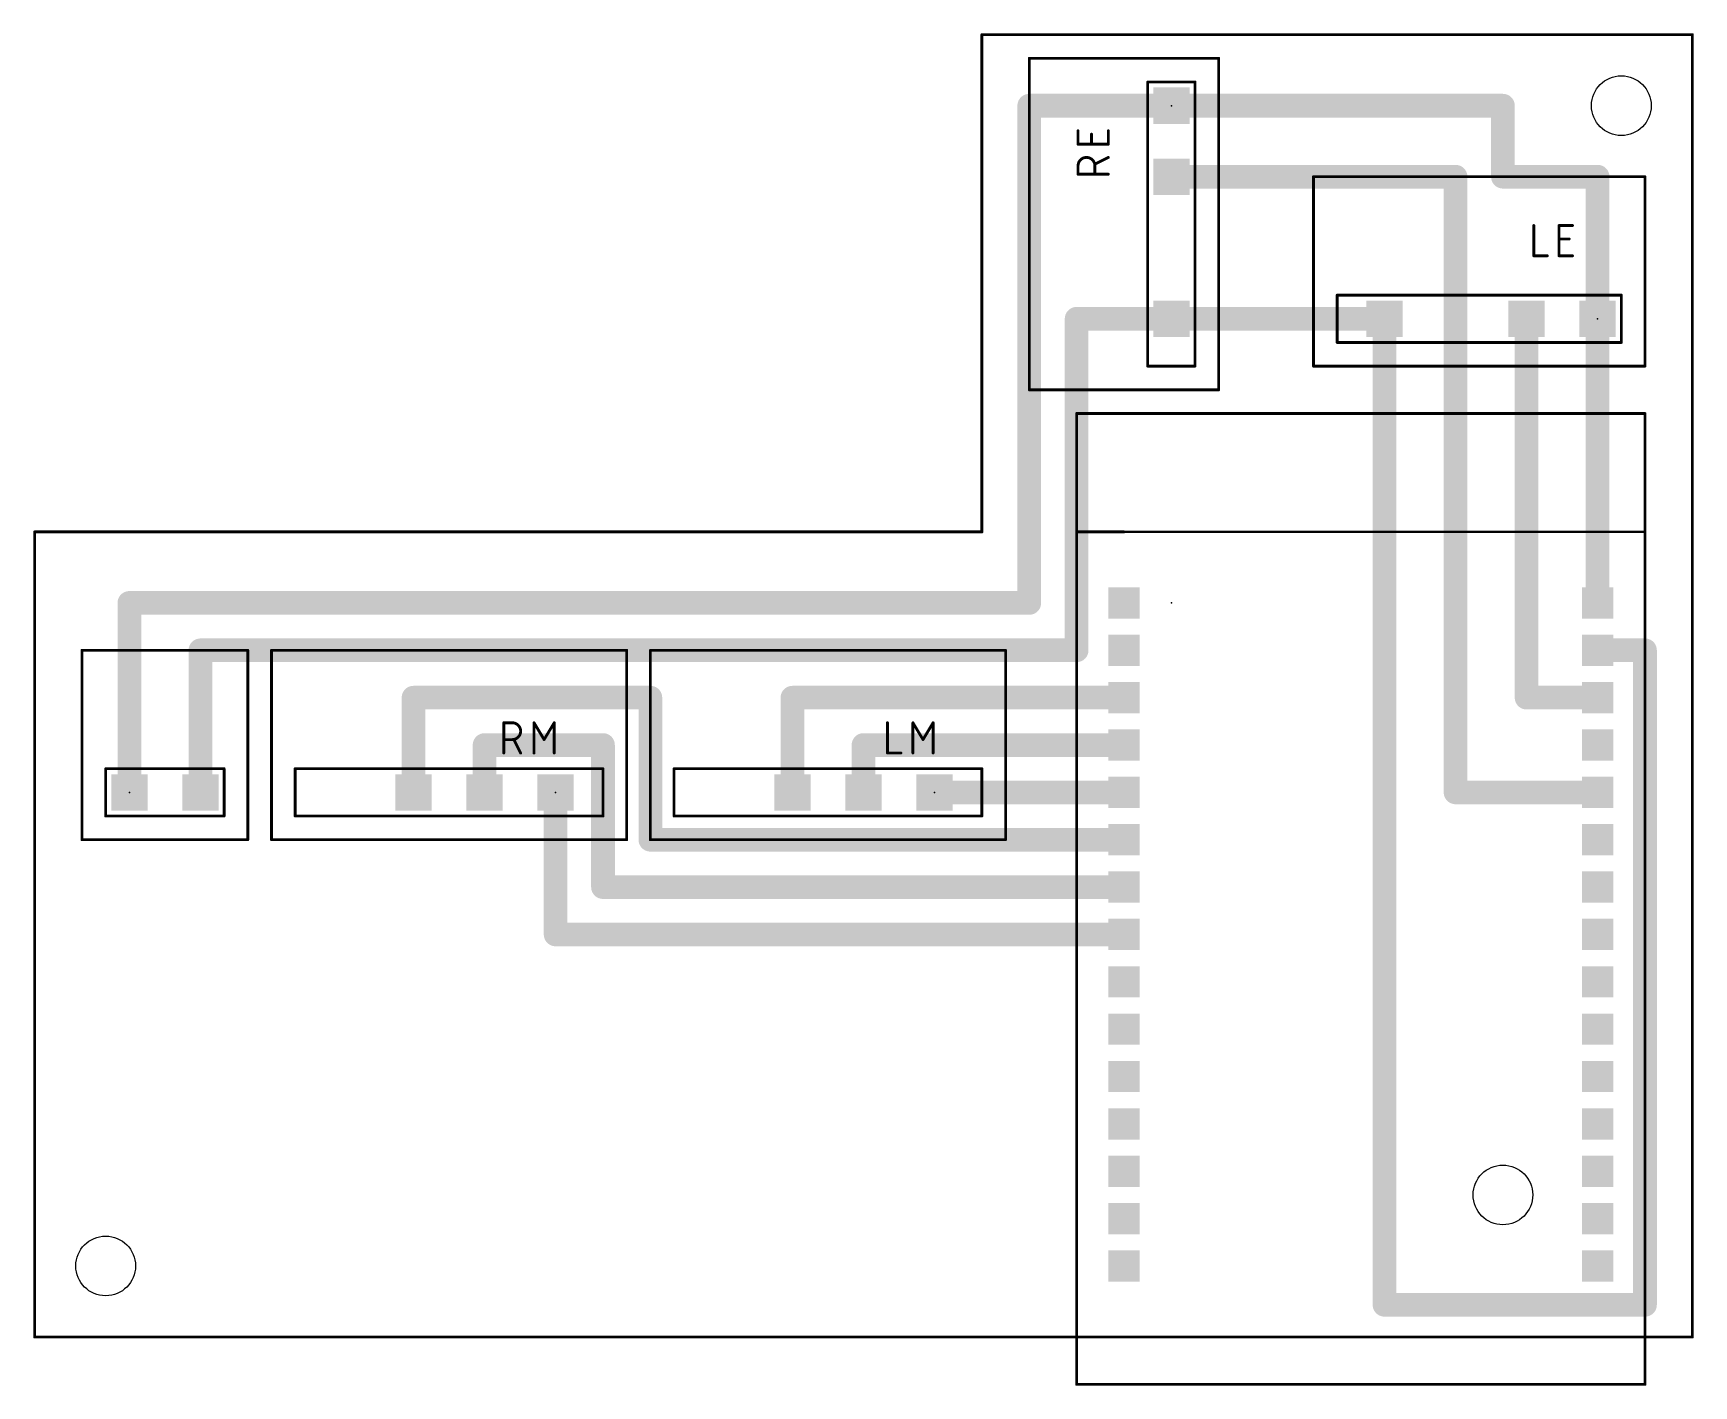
# Model space of a CAD drawing. Extents: x -0.1 to 89, y -2.6 to 69.9.
import ezdxf

# ---------------------------------------------------------------- set-up
doc = ezdxf.new("R2010")
doc.units = 0
for name, color, linetype in [('16', 132, 'CONTINUOUS'), ('17', 110, 'CONTINUOUS'), ('20', 31, 'CONTINUOUS'), ('21', 253, 'CONTINUOUS'), ('23', 53, 'CONTINUOUS')]:
    doc.layers.add(name, color=color, linetype=linetype)

# ---------------------------------------------------------------- blocks, each defined once
blk = doc.blocks.new('SQUAREP')
blk.add_solid([(-0.5, -0.5), (0.5, -0.5), (-0.5, 0.5), (0.5, 0.5)])

msp = doc.modelspace()

# ---------------------------------------------------------------- linework, layer by layer
at = {"layer": '16', "const_width": 1.27}
for points in [[(53.34, 39.37), (53.34, 66.04)], [(53.34, 66.04), (60.96, 66.04)], [(78.74, 66.04), (60.96, 66.04)], [(78.74, 62.23), (78.74, 66.04)], [(76.2, 62.23), (60.96, 62.23)], [(76.2, 29.21), (76.2, 62.23)], [(83.82, 62.23), (78.74, 62.23)], [(83.82, 54.61), (83.82, 62.23)], [(55.88, 36.83), (55.88, 54.61)], [(55.88, 54.61), (60.96, 54.61)], [(60.96, 54.61), (72.39, 54.61)], [(72.39, 54.61), (72.39, 1.7272)], [(80.01, 54.61), (80.01, 34.29)], [(83.82, 39.37), (83.82, 54.61)], [(5.08, 29.21), (5.08, 39.37)], [(5.08, 39.37), (53.34, 39.37)], [(8.89, 29.21), (8.89, 36.83)], [(8.89, 36.83), (55.88, 36.83)], [(83.82, 36.83), (86.36, 36.83)], [(86.36, 36.83), (86.36, 1.7272)], [(20.32, 29.21), (20.32, 34.29)], [(20.32, 34.29), (33.02, 34.29)], [(33.02, 34.29), (33.02, 26.67)], [(40.64, 29.21), (40.64, 34.29)], [(40.64, 34.29), (58.42, 34.29)], [(80.01, 34.29), (83.82, 34.29)], [(24.13, 29.21), (24.13, 31.75)], [(24.13, 31.75), (30.48, 31.75)], [(30.48, 31.75), (30.48, 24.13)], [(44.45, 29.21), (44.45, 31.75)], [(44.45, 31.75), (58.42, 31.75)], [(27.94, 29.21), (27.94, 21.59)], [(48.26, 29.21), (58.42, 29.21)], [(83.82, 29.21), (76.2, 29.21)], [(33.02, 26.67), (58.42, 26.67)], [(30.48, 24.13), (58.42, 24.13)], [(27.94, 21.59), (58.42, 21.59)], [(86.36, 1.7272), (72.39, 1.7272)]]:
    msp.add_lwpolyline(points, dxfattribs=at)
at = {"layer": '16', "const_width": 0.635}
for points in [[(53.6575, 66.04, 1), (53.0225, 66.04)], [(53.34, 66.3575, 1), (53.34, 65.7225)], [(60.96, 66.3575, 1), (60.96, 65.7225)], [(60.96, 65.7225, 1), (60.96, 66.3575)], [(79.0575, 66.04, 1), (78.4225, 66.04)], [(78.74, 65.7225, 1), (78.74, 66.3575)], [(60.96, 62.5475, 1), (60.96, 61.9125)], [(76.5175, 62.23, 1), (75.8825, 62.23)], [(76.2, 61.9125, 1), (76.2, 62.5475)], [(78.74, 62.5475, 1), (78.74, 61.9125)], [(78.4225, 62.23, 1), (79.0575, 62.23)], [(84.1375, 62.23, 1), (83.5025, 62.23)], [(83.82, 61.9125, 1), (83.82, 62.5475)], [(56.1975, 54.61, 1), (55.5625, 54.61)], [(55.88, 54.9275, 1), (55.88, 54.2925)], [(60.96, 54.9275, 1), (60.96, 54.2925)], [(60.96, 54.2925, 1), (60.96, 54.9275)], [(72.7075, 54.61, 1), (72.0725, 54.61)], [(72.39, 54.2925, 1), (72.39, 54.9275)], [(80.3275, 54.61, 1), (79.6925, 54.61)], [(84.1375, 54.61, 1), (83.5025, 54.61)], [(83.5025, 54.61, 1), (84.1375, 54.61)], [(5.3975, 39.37, 1), (4.7625, 39.37)], [(5.08, 39.6875, 1), (5.08, 39.0525)], [(53.0225, 39.37, 1), (53.6575, 39.37)], [(53.34, 39.0525, 1), (53.34, 39.6875)], [(83.5025, 39.37, 1), (84.1375, 39.37)], [(9.2075, 36.83, 1), (8.5725, 36.83)], [(8.89, 37.1475, 1), (8.89, 36.5125)], [(55.88, 36.5125, 1), (55.88, 37.1475)], [(83.82, 37.1475, 1), (83.82, 36.5125)], [(86.6775, 36.83, 1), (86.0425, 36.83)], [(86.36, 36.5125, 1), (86.36, 37.1475)], [(55.5625, 36.83, 1), (56.1975, 36.83)], [(20.6375, 34.29, 1), (20.0025, 34.29)], [(20.32, 34.6075, 1), (20.32, 33.9725)], [(33.3375, 34.29, 1), (32.7025, 34.29)], [(33.02, 33.9725, 1), (33.02, 34.6075)], [(40.9575, 34.29, 1), (40.3225, 34.29)], [(40.64, 34.6075, 1), (40.64, 33.9725)], [(58.42, 33.9725, 1), (58.42, 34.6075)], [(80.01, 34.6075, 1), (80.01, 33.9725)], [(83.82, 33.9725, 1), (83.82, 34.6075)], [(79.6925, 34.29, 1), (80.3275, 34.29)], [(24.4475, 31.75, 1), (23.8125, 31.75)], [(24.13, 32.0675, 1), (24.13, 31.4325)], [(30.7975, 31.75, 1), (30.1625, 31.75)], [(30.48, 31.4325, 1), (30.48, 32.0675)], [(44.7675, 31.75, 1), (44.1325, 31.75)], [(44.45, 32.0675, 1), (44.45, 31.4325)], [(58.42, 31.4325, 1), (58.42, 32.0675)], [(4.7625, 29.21, 1), (5.3975, 29.21)], [(8.5725, 29.21, 1), (9.2075, 29.21)], [(20.0025, 29.21, 1), (20.6375, 29.21)], [(23.8125, 29.21, 1), (24.4475, 29.21)], [(28.2575, 29.21, 1), (27.6225, 29.21)], [(40.3225, 29.21, 1), (40.9575, 29.21)], [(44.1325, 29.21, 1), (44.7675, 29.21)], [(48.26, 29.5275, 1), (48.26, 28.8925)], [(58.42, 28.8925, 1), (58.42, 29.5275)], [(76.2, 29.5275, 1), (76.2, 28.8925)], [(75.8825, 29.21, 1), (76.5175, 29.21)], [(83.82, 28.8925, 1), (83.82, 29.5275)], [(33.02, 26.9875, 1), (33.02, 26.3525)], [(32.7025, 26.67, 1), (33.3375, 26.67)], [(58.42, 26.3525, 1), (58.42, 26.9875)], [(30.48, 24.4475, 1), (30.48, 23.8125)], [(30.1625, 24.13, 1), (30.7975, 24.13)], [(58.42, 23.8125, 1), (58.42, 24.4475)], [(27.94, 21.9075, 1), (27.94, 21.2725)], [(27.6225, 21.59, 1), (28.2575, 21.59)], [(58.42, 21.2725, 1), (58.42, 21.9075)], [(72.39, 2.0447, 1), (72.39, 1.4097)], [(72.0725, 1.7272, 1), (72.7075, 1.7272)], [(86.0425, 1.7272, 1), (86.6775, 1.7272)], [(86.36, 1.4097, 1), (86.36, 2.0447)]]:
    msp.add_lwpolyline(points, format="xyb", dxfattribs=at)
at = {"layer": '20', "const_width": 0.1524}
for points in [[(50.8, 43.18), (50.8, 69.85)], [(50.8, 69.85), (88.9, 69.85)], [(88.9, 69.85), (88.9, 0)], [(0, 0), (0, 43.18)], [(0, 43.18), (50.8, 43.18)], [(88.9, 0), (0, 0)]]:
    msp.add_lwpolyline(points, dxfattribs=at)
at = {"layer": '20', "const_width": 0.0762}
for points in [[(50.8381, 69.85, 1), (50.7619, 69.85)], [(50.8, 69.8881, 1), (50.8, 69.8119)], [(88.9381, 69.85, 1), (88.8619, 69.85)], [(88.9, 69.8119, 1), (88.9, 69.8881)], [(0.0381, 43.18, 1), (-0.0381, 43.18)], [(0, 43.2181, 1), (0, 43.1419)], [(50.7619, 43.18, 1), (50.8381, 43.18)], [(50.8, 43.1419, 1), (50.8, 43.2181)], [(0, 0.0381, 1), (0, -0.0381)], [(-0.0381, 0, 1), (0.0381, 0)], [(88.8619, 0, 1), (88.9381, 0)], [(88.9, -0.0381, 1), (88.9, 0.0381)]]:
    msp.add_lwpolyline(points, format="xyb", dxfattribs=at)
at = {"layer": '20'}
for centre in [(85.09, 66.04), (78.74, 7.62), (3.81, 3.81)]:
    msp.add_circle(centre, 1.6, dxfattribs=at)
at = {"layer": '21'}
for points, const_width in [([(63.5, 68.58), (53.34, 68.58)], 0.1524), ([(53.34, 68.58), (53.34, 50.8)], 0.1524), ([(63.5, 68.58), (63.5, 50.8)], 0.1524), ([(59.69, 52.07), (59.69, 67.31)], 0.1524), ([(59.69, 67.31), (62.23, 67.31)], 0.1524), ([(62.23, 67.31), (62.23, 52.07)], 0.1524), ([(55.9562, 63.9713), (55.9562, 64.6938)], 0.1524), ([(56.6787, 63.9713), (56.6787, 64.5132)], 0.1524), ([(57.5818, 64.6938), (57.5818, 63.9713)], 0.1524), ([(57.5818, 63.9713), (55.9562, 63.9713)], 0.1524), ([(57.5818, 63.2654), (56.8593, 62.9041)], 0.1524), ([(55.9562, 62.3623), (55.9562, 62.8138)], 0.1524), ([(57.5818, 62.3623), (55.9562, 62.3623)], 0.1524), ([(56.8593, 62.8138), (56.8593, 62.3623)], 0.1524), ([(86.36, 62.23), (68.58, 62.23)], 0.1524), ([(68.58, 52.07), (68.58, 62.23)], 0.1524), ([(86.36, 52.07), (86.36, 62.23)], 0.1524), ([(80.3966, 59.6138), (80.3966, 57.9882)], 0.1524), ([(81.7513, 57.9882), (81.7513, 59.6138)], 0.1524), ([(81.7513, 59.6138), (82.4738, 59.6138)], 0.1524), ([(81.7513, 58.8913), (82.2932, 58.8913)], 0.1524), ([(80.3966, 57.9882), (81.1191, 57.9882)], 0.1524), ([(82.4738, 57.9882), (81.7513, 57.9882)], 0.1524), ([(69.85, 53.34), (69.85, 55.88)], 0.1524), ([(69.85, 55.88), (85.09, 55.88)], 0.1524), ([(85.09, 55.88), (85.09, 53.34)], 0.1524), ([(85.09, 53.34), (69.85, 53.34)], 0.1524), ([(62.23, 52.07), (59.69, 52.07)], 0.1524), ([(86.36, 52.07), (68.58, 52.07)], 0.1524), ([(63.5, 50.8), (53.34, 50.8)], 0.1524), ([(86.36, 49.53), (55.88, 49.53)], 0.1524), ([(55.88, 49.53), (55.88, 43.18)], 0.1524), ([(86.36, 0), (86.36, 49.53)], 0.1524), ([(58.42, 43.18), (55.88, 43.18)], 0.1524), ([(55.88, 43.18), (55.88, 0)], 0.1524), ([(58.42, 43.18), (86.36, 43.18)], 0.127), ([(86.36, 43.18), (86.36, 0)], 0.127), ([(11.43, 36.83), (2.54, 36.83)], 0.1524), ([(2.54, 36.83), (2.54, 26.67)], 0.1524), ([(11.43, 36.83), (11.43, 26.67)], 0.1524), ([(31.75, 36.83), (12.7, 36.83)], 0.1524), ([(12.7, 26.67), (12.7, 36.83)], 0.1524), ([(31.75, 26.67), (31.75, 36.83)], 0.1524), ([(52.07, 36.83), (33.02, 36.83)], 0.1524), ([(33.02, 26.67), (33.02, 36.83)], 0.1524), ([(52.07, 26.67), (52.07, 36.83)], 0.1524), ([(25.1601, 31.3182), (25.1601, 32.9438)], 0.1524), ([(25.1601, 32.9438), (25.6117, 32.9438)], 0.1524), ([(26.7801, 31.3182), (26.7801, 32.9438)], 0.1524), ([(26.7801, 32.9438), (27.3219, 32.0407)], 0.1524), ([(27.3219, 32.0407), (27.8638, 32.9438)], 0.1524), ([(27.8638, 32.9438), (27.8638, 31.3182)], 0.1524), ([(45.7344, 32.9438), (45.7344, 31.3182)], 0.1524), ([(47.1001, 31.3182), (47.1001, 32.9438)], 0.1524), ([(47.1001, 32.9438), (47.6419, 32.0407)], 0.1524), ([(47.6419, 32.0407), (48.1838, 32.9438)], 0.1524), ([(48.1838, 32.9438), (48.1838, 31.3182)], 0.1524), ([(25.6117, 32.0407), (25.1601, 32.0407)], 0.1524), ([(26.0632, 31.3182), (25.702, 32.0407)], 0.1524), ([(45.7344, 31.3182), (46.4569, 31.3182)], 0.1524), ([(3.81, 30.48), (3.81, 27.94)], 0.1524), ([(10.16, 30.48), (3.81, 30.48)], 0.1524), ([(10.16, 27.94), (10.16, 30.48)], 0.1524), ([(30.48, 30.48), (13.97, 30.48)], 0.1524), ([(13.97, 27.94), (13.97, 30.48)], 0.1524), ([(30.48, 27.94), (30.48, 30.48)], 0.1524), ([(50.8, 30.48), (34.29, 30.48)], 0.1524), ([(34.29, 27.94), (34.29, 30.48)], 0.1524), ([(50.8, 27.94), (50.8, 30.48)], 0.1524), ([(3.81, 27.94), (10.16, 27.94)], 0.1524), ([(13.97, 27.94), (30.48, 27.94)], 0.1524), ([(34.29, 27.94), (50.8, 27.94)], 0.1524), ([(2.54, 26.67), (11.43, 26.67)], 0.1524), ([(12.7, 26.67), (31.75, 26.67)], 0.1524), ([(33.02, 26.67), (52.07, 26.67)], 0.1524), ([(55.88, 0), (58.42, 0)], 0.1524), ([(55.88, 0), (55.88, -2.54)], 0.1524), ([(86.36, 0), (58.42, 0)], 0.127), ([(86.36, -2.54), (86.36, 0)], 0.1524), ([(55.88, -2.54), (86.36, -2.54)], 0.1524)]:
    msp.add_lwpolyline(points, dxfattribs=dict(at, const_width=const_width))
for points, const_width in [([(53.34, 68.6181, 1), (53.34, 68.5419)], 0.0762), ([(53.3781, 68.58, 1), (53.3019, 68.58)], 0.0762), ([(63.5381, 68.58, 1), (63.4619, 68.58)], 0.0762), ([(63.5, 68.5419, 1), (63.5, 68.6181)], 0.0762), ([(59.7281, 67.31, 1), (59.6519, 67.31)], 0.0762), ([(59.69, 67.3481, 1), (59.69, 67.2719)], 0.0762), ([(62.2681, 67.31, 1), (62.1919, 67.31)], 0.0762), ([(62.23, 67.2719, 1), (62.23, 67.3481)], 0.0762), ([(55.9943, 64.6938, 1), (55.9181, 64.6938)], 0.0762), ([(56.7168, 64.5132, 1), (56.6406, 64.5132)], 0.0762), ([(57.6199, 64.6938, 1), (57.5437, 64.6938)], 0.0762), ([(55.9562, 64.0094, 1), (55.9562, 63.9332)], 0.0762), ([(55.9181, 63.9713, 1), (55.9943, 63.9713)], 0.0762), ([(56.8593, 62.8138, 1), (55.9562, 62.8138)], 0.1524), ([(56.6406, 63.9713, 1), (56.7168, 63.9713)], 0.0762), ([(57.5437, 63.9713, 1), (57.6199, 63.9713)], 0.0762), ([(57.5988, 63.2313, 1), (57.5648, 63.2994)], 0.0762), ([(57.5818, 63.9332, 1), (57.5818, 64.0094)], 0.0762), ([(55.9943, 62.8138, 1), (55.9181, 62.8138)], 0.0762), ([(55.9181, 62.8138, 1), (55.9943, 62.8138)], 0.0762), ([(55.9562, 62.4004, 1), (55.9562, 62.3242)], 0.0762), ([(55.9181, 62.3623, 1), (55.9943, 62.3623)], 0.0762), ([(56.8974, 62.8138, 1), (56.8212, 62.8138)], 0.0762), ([(56.8212, 62.8138, 1), (56.8974, 62.8138)], 0.0762), ([(56.8212, 62.3623, 1), (56.8974, 62.3623)], 0.0762), ([(56.8423, 62.9382, 1), (56.8764, 62.8701)], 0.0762), ([(57.5818, 62.3242, 1), (57.5818, 62.4004)], 0.0762), ([(68.58, 62.2681, 1), (68.58, 62.1919)], 0.0762), ([(68.6181, 62.23, 1), (68.5419, 62.23)], 0.0762), ([(86.3981, 62.23, 1), (86.3219, 62.23)], 0.0762), ([(86.36, 62.1919, 1), (86.36, 62.2681)], 0.0762), ([(80.4347, 59.6138, 1), (80.3585, 59.6138)], 0.0762), ([(81.7894, 59.6138, 1), (81.7132, 59.6138)], 0.0762), ([(81.7513, 59.6519, 1), (81.7513, 59.5757)], 0.0762), ([(82.4738, 59.5757, 1), (82.4738, 59.6519)], 0.0762), ([(81.7513, 58.9294, 1), (81.7513, 58.8532)], 0.0762), ([(82.2932, 58.8532, 1), (82.2932, 58.9294)], 0.0762), ([(80.3966, 58.0263, 1), (80.3966, 57.9501)], 0.0762), ([(80.3585, 57.9882, 1), (80.4347, 57.9882)], 0.0762), ([(81.1191, 57.9501, 1), (81.1191, 58.0263)], 0.0762), ([(81.7513, 58.0263, 1), (81.7513, 57.9501)], 0.0762), ([(81.7132, 57.9882, 1), (81.7894, 57.9882)], 0.0762), ([(82.4738, 57.9501, 1), (82.4738, 58.0263)], 0.0762), ([(69.8881, 55.88, 1), (69.8119, 55.88)], 0.0762), ([(69.85, 55.9181, 1), (69.85, 55.8419)], 0.0762), ([(85.1281, 55.88, 1), (85.0519, 55.88)], 0.0762), ([(85.09, 55.8419, 1), (85.09, 55.9181)], 0.0762), ([(69.85, 53.3781, 1), (69.85, 53.3019)], 0.0762), ([(69.8119, 53.34, 1), (69.8881, 53.34)], 0.0762), ([(85.0519, 53.34, 1), (85.1281, 53.34)], 0.0762), ([(85.09, 53.3019, 1), (85.09, 53.3781)], 0.0762), ([(59.69, 52.1081, 1), (59.69, 52.0319)], 0.0762), ([(59.6519, 52.07, 1), (59.7281, 52.07)], 0.0762), ([(62.1919, 52.07, 1), (62.2681, 52.07)], 0.0762), ([(62.23, 52.0319, 1), (62.23, 52.1081)], 0.0762), ([(68.58, 52.1081, 1), (68.58, 52.0319)], 0.0762), ([(68.5419, 52.07, 1), (68.6181, 52.07)], 0.0762), ([(86.3219, 52.07, 1), (86.3981, 52.07)], 0.0762), ([(86.36, 52.0319, 1), (86.36, 52.1081)], 0.0762), ([(53.34, 50.8381, 1), (53.34, 50.7619)], 0.0762), ([(53.3019, 50.8, 1), (53.3781, 50.8)], 0.0762), ([(63.4619, 50.8, 1), (63.5381, 50.8)], 0.0762), ([(63.5, 50.7619, 1), (63.5, 50.8381)], 0.0762), ([(55.88, 49.5681, 1), (55.88, 49.4919)], 0.0762), ([(55.9181, 49.53, 1), (55.8419, 49.53)], 0.0762), ([(86.3981, 49.53, 1), (86.3219, 49.53)], 0.0762), ([(86.36, 49.4919, 1), (86.36, 49.5681)], 0.0762), ([(55.88, 43.2181, 1), (55.88, 43.1419)], 0.0762), ([(55.9181, 43.18, 1), (55.8419, 43.18)], 0.0762), ([(55.8419, 43.18, 1), (55.9181, 43.18)], 0.0762), ([(58.42, 43.2118, 1), (58.42, 43.1482)], 0.0635), ([(58.42, 43.1419, 1), (58.42, 43.2181)], 0.0762), ([(86.3918, 43.18, 1), (86.3282, 43.18)], 0.0635), ([(86.36, 43.1482, 1), (86.36, 43.2118)], 0.0635), ([(2.54, 36.8681, 1), (2.54, 36.7919)], 0.0762), ([(2.5781, 36.83, 1), (2.5019, 36.83)], 0.0762), ([(11.4681, 36.83, 1), (11.3919, 36.83)], 0.0762), ([(11.43, 36.7919, 1), (11.43, 36.8681)], 0.0762), ([(12.7, 36.8681, 1), (12.7, 36.7919)], 0.0762), ([(12.7381, 36.83, 1), (12.6619, 36.83)], 0.0762), ([(31.7881, 36.83, 1), (31.7119, 36.83)], 0.0762), ([(31.75, 36.7919, 1), (31.75, 36.8681)], 0.0762), ([(33.02, 36.8681, 1), (33.02, 36.7919)], 0.0762), ([(33.0581, 36.83, 1), (32.9819, 36.83)], 0.0762), ([(52.1081, 36.83, 1), (52.0319, 36.83)], 0.0762), ([(52.07, 36.7919, 1), (52.07, 36.8681)], 0.0762), ([(25.1982, 32.9438, 1), (25.122, 32.9438)], 0.0762), ([(25.1601, 32.9819, 1), (25.1601, 32.9057)], 0.0762), ([(25.6117, 32.0407, 1), (25.6117, 32.9438)], 0.1524), ([(25.6117, 32.9819, 1), (25.6117, 32.9057)], 0.0762), ([(25.6117, 32.9057, 1), (25.6117, 32.9819)], 0.0762), ([(26.8182, 32.9438, 1), (26.742, 32.9438)], 0.0762), ([(26.8127, 32.9634, 1), (26.7474, 32.9242)], 0.0762), ([(27.9019, 32.9438, 1), (27.8257, 32.9438)], 0.0762), ([(27.8965, 32.9242, 1), (27.8311, 32.9634)], 0.0762), ([(45.7725, 32.9438, 1), (45.6963, 32.9438)], 0.0762), ([(47.1382, 32.9438, 1), (47.062, 32.9438)], 0.0762), ([(47.1327, 32.9634, 1), (47.0674, 32.9242)], 0.0762), ([(48.2219, 32.9438, 1), (48.1457, 32.9438)], 0.0762), ([(48.2165, 32.9242, 1), (48.1511, 32.9634)], 0.0762), ([(25.1601, 32.0788, 1), (25.1601, 32.0026)], 0.0762), ([(25.6117, 32.0788, 1), (25.6117, 32.0026)], 0.0762), ([(25.6117, 32.0026, 1), (25.6117, 32.0788)], 0.0762), ([(25.736, 32.0577, 1), (25.6679, 32.0236)], 0.0762), ([(27.2893, 32.0603, 1), (27.3546, 32.0211)], 0.0762), ([(27.2893, 32.0211, 1), (27.3546, 32.0603)], 0.0762), ([(47.6093, 32.0603, 1), (47.6746, 32.0211)], 0.0762), ([(47.6093, 32.0211, 1), (47.6746, 32.0603)], 0.0762), ([(25.122, 31.3182, 1), (25.1982, 31.3182)], 0.0762), ([(26.0291, 31.3012, 1), (26.0973, 31.3352)], 0.0762), ([(26.742, 31.3182, 1), (26.8182, 31.3182)], 0.0762), ([(27.8257, 31.3182, 1), (27.9019, 31.3182)], 0.0762), ([(45.7344, 31.3563, 1), (45.7344, 31.2801)], 0.0762), ([(45.6963, 31.3182, 1), (45.7725, 31.3182)], 0.0762), ([(46.4569, 31.2801, 1), (46.4569, 31.3563)], 0.0762), ([(47.062, 31.3182, 1), (47.1382, 31.3182)], 0.0762), ([(48.1457, 31.3182, 1), (48.2219, 31.3182)], 0.0762), ([(3.8481, 30.48, 1), (3.7719, 30.48)], 0.0762), ([(3.81, 30.5181, 1), (3.81, 30.4419)], 0.0762), ([(10.1981, 30.48, 1), (10.1219, 30.48)], 0.0762), ([(10.16, 30.4419, 1), (10.16, 30.5181)], 0.0762), ([(13.97, 30.5181, 1), (13.97, 30.4419)], 0.0762), ([(14.0081, 30.48, 1), (13.9319, 30.48)], 0.0762), ([(30.5181, 30.48, 1), (30.4419, 30.48)], 0.0762), ([(30.48, 30.4419, 1), (30.48, 30.5181)], 0.0762), ([(34.29, 30.5181, 1), (34.29, 30.4419)], 0.0762), ([(34.3281, 30.48, 1), (34.2519, 30.48)], 0.0762), ([(50.8381, 30.48, 1), (50.7619, 30.48)], 0.0762), ([(50.8, 30.4419, 1), (50.8, 30.5181)], 0.0762), ([(3.81, 27.9781, 1), (3.81, 27.9019)], 0.0762), ([(3.7719, 27.94, 1), (3.8481, 27.94)], 0.0762), ([(10.1219, 27.94, 1), (10.1981, 27.94)], 0.0762), ([(10.16, 27.9019, 1), (10.16, 27.9781)], 0.0762), ([(13.97, 27.9781, 1), (13.97, 27.9019)], 0.0762), ([(13.9319, 27.94, 1), (14.0081, 27.94)], 0.0762), ([(30.4419, 27.94, 1), (30.5181, 27.94)], 0.0762), ([(30.48, 27.9019, 1), (30.48, 27.9781)], 0.0762), ([(34.29, 27.9781, 1), (34.29, 27.9019)], 0.0762), ([(34.2519, 27.94, 1), (34.3281, 27.94)], 0.0762), ([(50.7619, 27.94, 1), (50.8381, 27.94)], 0.0762), ([(50.8, 27.9019, 1), (50.8, 27.9781)], 0.0762), ([(2.54, 26.7081, 1), (2.54, 26.6319)], 0.0762), ([(11.43, 26.6319, 1), (11.43, 26.7081)], 0.0762), ([(12.7, 26.7081, 1), (12.7, 26.6319)], 0.0762), ([(31.75, 26.6319, 1), (31.75, 26.7081)], 0.0762), ([(33.02, 26.7081, 1), (33.02, 26.6319)], 0.0762), ([(52.07, 26.6319, 1), (52.07, 26.7081)], 0.0762), ([(2.5019, 26.67, 1), (2.5781, 26.67)], 0.0762), ([(11.3919, 26.67, 1), (11.4681, 26.67)], 0.0762), ([(12.6619, 26.67, 1), (12.7381, 26.67)], 0.0762), ([(31.7119, 26.67, 1), (31.7881, 26.67)], 0.0762), ([(32.9819, 26.67, 1), (33.0581, 26.67)], 0.0762), ([(52.0319, 26.67, 1), (52.1081, 26.67)], 0.0762), ([(55.88, 0.0381, 1), (55.88, -0.0381)], 0.0762), ([(55.9181, 0, 1), (55.8419, 0)], 0.0762), ([(55.8419, 0, 1), (55.9181, 0)], 0.0762), ([(58.42, 0.0318, 1), (58.42, -0.0318)], 0.0635), ([(58.42, -0.0381, 1), (58.42, 0.0381)], 0.0762), ([(86.3981, 0, 1), (86.3219, 0)], 0.0762), ([(86.3219, 0, 1), (86.3981, 0)], 0.0762), ([(86.3282, 0, 1), (86.3918, 0)], 0.0635), ([(86.36, -0.0318, 1), (86.36, 0.0318)], 0.0635), ([(55.88, -2.5019, 1), (55.88, -2.5781)], 0.0762), ([(55.8419, -2.54, 1), (55.9181, -2.54)], 0.0762), ([(86.3219, -2.54, 1), (86.3981, -2.54)], 0.0762), ([(86.36, -2.5781, 1), (86.36, -2.5019)], 0.0762)]:
    msp.add_lwpolyline(points, format="xyb", dxfattribs=dict(at, const_width=const_width))
at = {"layer": '23'}
for p in [(60.96, 66.04), (83.82, 54.61), (60.96, 39.37), (5.08, 29.21), (27.94, 29.21), (48.26, 29.21)]:
    msp.add_point(p, dxfattribs=at)

# ---------------------------------------------------------------- block references
at = {"layer": '17'}
for p, xscale, yscale, rotation in [((60.96, 66.04), 1.95, 1.95, 180), ((60.96, 66.04), 1.95, 1.95, 180), ((60.96, 62.23), 1.95, 1.95, 180), ((60.96, 62.23), 1.95, 1.95, 180), ((60.96, 54.61), 1.95, 1.95, 180), ((60.96, 54.61), 1.95, 1.95, 180), ((72.39, 54.61), 1.95, 1.95, 90), ((72.39, 54.61), 1.95, 1.95, 90), ((80.01, 54.61), 1.95, 1.95, 90), ((80.01, 54.61), 1.95, 1.95, 90), ((83.82, 54.61), 1.95, 1.95, 90), ((83.82, 54.61), 1.95, 1.95, 90), ((58.42, 39.37), 1.6764, 1.6764, 180), ((58.42, 39.37), 1.6764, 1.6764, 180), ((83.82, 39.37), 1.6764, 1.6764, 180), ((83.82, 39.37), 1.6764, 1.6764, 180), ((58.42, 36.83), 1.6764, 1.6764, 180), ((58.42, 36.83), 1.6764, 1.6764, 180), ((83.82, 36.83), 1.6764, 1.6764, 180), ((83.82, 36.83), 1.6764, 1.6764, 180), ((58.42, 34.29), 1.6764, 1.6764, 180), ((58.42, 34.29), 1.6764, 1.6764, 180), ((83.82, 34.29), 1.6764, 1.6764, 180), ((83.82, 34.29), 1.6764, 1.6764, 180), ((58.42, 31.75), 1.6764, 1.6764, 180), ((58.42, 31.75), 1.6764, 1.6764, 180), ((83.82, 31.75), 1.6764, 1.6764, 180), ((83.82, 31.75), 1.6764, 1.6764, 180), ((5.08, 29.21), 1.95, 1.95, 270), ((5.08, 29.21), 1.95, 1.95, 270), ((8.89, 29.21), 1.95, 1.95, 270), ((8.89, 29.21), 1.95, 1.95, 270), ((20.32, 29.21), 1.95, 1.95, 90), ((20.32, 29.21), 1.95, 1.95, 90), ((24.13, 29.21), 1.95, 1.95, 90), ((24.13, 29.21), 1.95, 1.95, 90), ((27.94, 29.21), 1.95, 1.95, 90), ((27.94, 29.21), 1.95, 1.95, 90), ((40.64, 29.21), 1.95, 1.95, 90), ((40.64, 29.21), 1.95, 1.95, 90), ((44.45, 29.21), 1.95, 1.95, 90), ((44.45, 29.21), 1.95, 1.95, 90), ((48.26, 29.21), 1.95, 1.95, 90), ((48.26, 29.21), 1.95, 1.95, 90), ((58.42, 29.21), 1.6764, 1.6764, 180), ((58.42, 29.21), 1.6764, 1.6764, 180), ((83.82, 29.21), 1.6764, 1.6764, 180), ((83.82, 29.21), 1.6764, 1.6764, 180), ((58.42, 26.67), 1.6764, 1.6764, 180), ((58.42, 26.67), 1.6764, 1.6764, 180), ((83.82, 26.67), 1.6764, 1.6764, 180), ((83.82, 26.67), 1.6764, 1.6764, 180), ((58.42, 24.13), 1.6764, 1.6764, 180), ((58.42, 24.13), 1.6764, 1.6764, 180), ((83.82, 24.13), 1.6764, 1.6764, 180), ((83.82, 24.13), 1.6764, 1.6764, 180), ((58.42, 21.59), 1.6764, 1.6764, 180), ((58.42, 21.59), 1.6764, 1.6764, 180), ((83.82, 21.59), 1.6764, 1.6764, 180), ((83.82, 21.59), 1.6764, 1.6764, 180), ((58.42, 19.05), 1.6764, 1.6764, 180), ((58.42, 19.05), 1.6764, 1.6764, 180), ((83.82, 19.05), 1.6764, 1.6764, 180), ((83.82, 19.05), 1.6764, 1.6764, 180), ((58.42, 16.51), 1.6764, 1.6764, 180), ((58.42, 16.51), 1.6764, 1.6764, 180), ((83.82, 16.51), 1.6764, 1.6764, 180), ((83.82, 16.51), 1.6764, 1.6764, 180), ((58.42, 13.97), 1.6764, 1.6764, 180), ((58.42, 13.97), 1.6764, 1.6764, 180), ((83.82, 13.97), 1.6764, 1.6764, 270), ((83.82, 13.97), 1.6764, 1.6764, 270), ((58.42, 11.43), 1.6764, 1.6764, 180), ((58.42, 11.43), 1.6764, 1.6764, 180), ((83.82, 11.43), 1.6764, 1.6764, 180), ((83.82, 11.43), 1.6764, 1.6764, 180), ((58.42, 8.89), 1.6764, 1.6764, 180), ((58.42, 8.89), 1.6764, 1.6764, 180), ((83.82, 8.89), 1.6764, 1.6764, 180), ((83.82, 8.89), 1.6764, 1.6764, 180), ((58.42, 6.35), 1.6764, 1.6764, 180), ((58.42, 6.35), 1.6764, 1.6764, 180), ((83.82, 6.35), 1.6764, 1.6764, 180), ((83.82, 6.35), 1.6764, 1.6764, 180), ((58.42, 3.81), 1.6764, 1.6764, 180), ((58.42, 3.81), 1.6764, 1.6764, 180), ((83.82, 3.81), 1.6764, 1.6764, 180), ((83.82, 3.81), 1.6764, 1.6764, 180)]:
    msp.add_blockref('SQUAREP', p, dxfattribs=dict(at, xscale=xscale, yscale=yscale, rotation=rotation))

doc.saveas('drawing.dxf')
